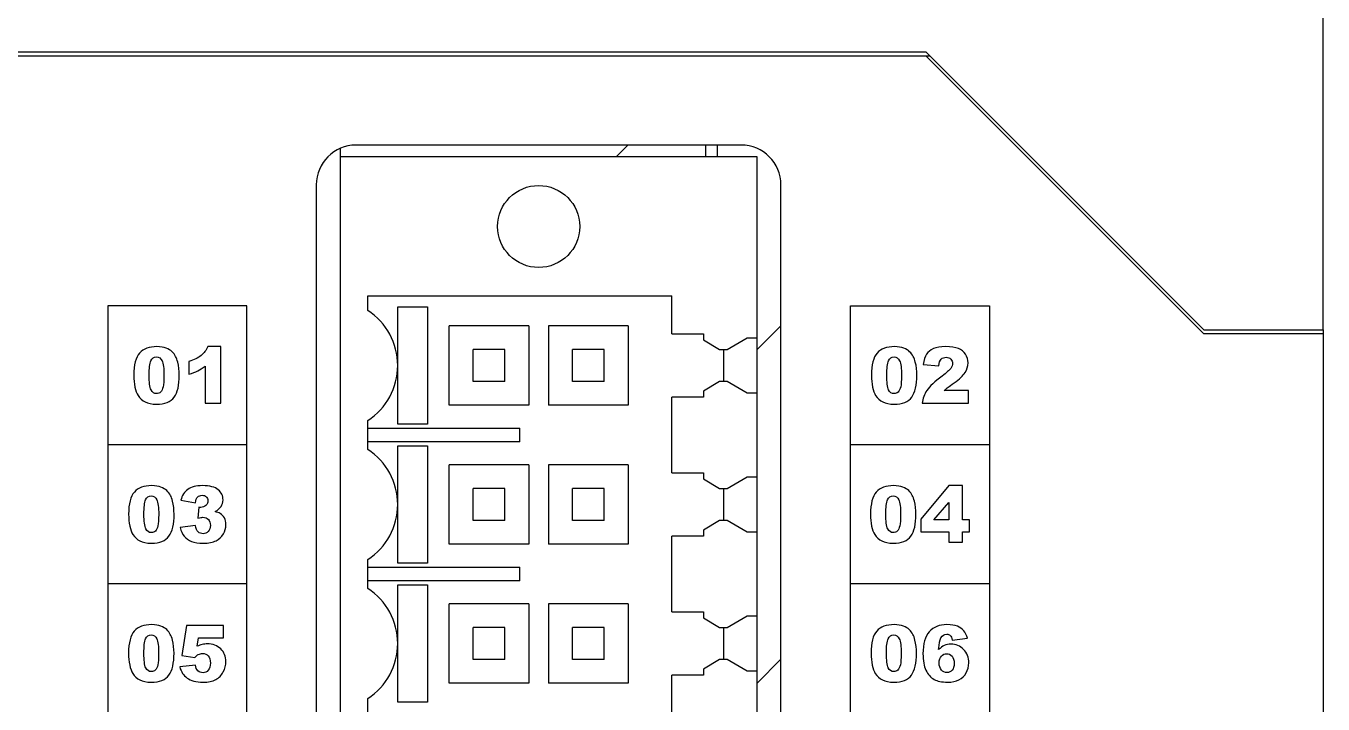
# Model space of a CAD drawing. Header units: millimetres. Extents: x 105 to 171, y 33 to 163.
# Drawn here: x 138.31 to 170.97, y 115.09 to 132.16 of the extents above; entities that cross this region are included whole.
import ezdxf

# ---------------------------------------------------------------- set-up
doc = ezdxf.new("R2010")
doc.units = ezdxf.units.MM
doc.header["$LTSCALE"] = 16.335
doc.layers.get('0').update_dxf_attribs({"linetype": 'CONTINUOUS'})

msp = doc.modelspace()

# ---------------------------------------------------------------- linework, layer by layer
at = {"linetype": 'Continuous'}
for p, q in [((170.969, 124.511), (170.969, 149.511)), ((115.369, 131.411), (161.069, 131.411)), ((115.469, 131.511), (160.969, 131.511)), ((160.969, 131.511), (167.969, 124.511)), ((160.969, 131.411), (167.969, 124.411)), ((146.219, 129.077), (146.219, 128.861)), ((156.319, 129.161), (146.619, 129.161)), ((153.167, 128.861), (153.467, 129.161)), ((155.419, 129.161), (155.419, 128.861)), ((155.719, 128.861), (155.719, 129.161)), ((146.219, 128.861), (146.219, 48.361)), ((156.719, 128.861), (146.219, 128.861)), ((156.719, 48.361), (156.719, 128.861)), ((145.619, 128.161), (145.619, 48.561)), ((157.319, 48.561), (157.319, 128.161)), ((140.369, 125.111), (140.369, 51.611)), ((143.869, 125.111), (140.369, 125.111)), ((143.869, 51.611), (143.869, 125.111)), ((146.919, 124.994), (146.919, 125.361)), ((146.919, 125.361), (154.569, 125.361)), ((154.569, 124.411), (154.569, 125.361)), ((159.069, 51.611), (159.069, 125.111)), ((159.069, 125.111), (162.569, 125.111)), ((162.569, 125.111), (162.569, 51.611)), ((147.669, 123.615), (147.669, 125.086)), ((147.669, 125.086), (148.421, 125.086)), ((148.421, 125.086), (148.421, 122.136)), ((148.969, 122.611), (148.969, 124.611)), ((150.969, 124.611), (148.969, 124.611)), ((150.969, 124.611), (150.969, 122.611)), ((151.469, 124.611), (151.469, 122.611)), ((153.469, 124.611), (151.469, 124.611)), ((153.469, 124.611), (153.469, 122.611)), ((156.719, 124.012), (157.319, 124.612)), ((167.969, 124.511), (170.969, 124.511)), ((170.969, 124.511), (170.969, 38.611)), ((154.569, 124.411), (155.37, 124.411)), ((155.37, 124.411), (155.369, 124.253)), ((155.369, 124.253), (155.772, 124.011)), ((155.969, 124.011), (156.469, 124.311)), ((156.469, 124.311), (156.719, 124.311)), ((170.969, 124.411), (167.969, 124.411)), ((143.212, 124.085), (142.89, 124.085)), ((143.212, 122.661), (143.212, 124.085)), ((149.569, 123.211), (149.569, 124.011)), ((150.369, 124.011), (149.569, 124.011)), ((150.369, 123.211), (150.369, 124.011)), ((152.069, 123.211), (152.069, 124.011)), ((152.869, 124.011), (152.069, 124.011)), ((152.869, 123.211), (152.869, 124.011)), ((155.772, 124.011), (155.969, 124.011)), ((155.869, 124.011), (155.869, 123.211)), ((142.41, 123.709), (142.41, 123.39)), ((142.819, 123.594), (142.819, 122.661)), ((147.669, 122.136), (147.669, 123.607)), ((160.902, 123.638), (161.292, 123.606)), ((150.369, 123.211), (149.569, 123.211)), ((152.869, 123.211), (152.069, 123.211)), ((155.772, 123.211), (155.369, 122.968)), ((155.969, 123.211), (155.772, 123.211)), ((156.469, 122.91), (155.969, 123.211)), ((154.569, 120.911), (154.569, 122.811)), ((155.37, 122.811), (154.569, 122.811)), ((155.369, 122.968), (155.37, 122.811)), ((156.719, 122.91), (156.469, 122.91)), ((162.041, 122.978), (161.433, 122.978)), ((162.041, 122.661), (162.041, 122.978)), ((142.819, 122.661), (143.212, 122.661)), ((150.969, 122.611), (148.969, 122.611)), ((153.469, 122.611), (151.469, 122.611)), ((160.874, 122.661), (162.041, 122.661)), ((146.919, 121.494), (146.919, 122.228)), ((146.919, 122.036), (150.744, 122.036)), ((148.421, 122.136), (147.669, 122.136)), ((150.744, 121.686), (150.744, 122.036)), ((143.869, 121.611), (140.369, 121.611)), ((150.744, 121.686), (146.919, 121.686)), ((147.669, 120.115), (147.669, 121.586)), ((147.669, 121.586), (148.421, 121.586)), ((148.421, 121.586), (148.421, 118.636)), ((162.569, 121.611), (159.069, 121.611)), ((148.969, 119.111), (148.969, 121.111)), ((150.969, 121.111), (148.969, 121.111)), ((150.969, 121.111), (150.969, 119.111)), ((151.469, 121.111), (151.469, 119.111)), ((153.469, 121.111), (151.469, 121.111)), ((153.469, 121.111), (153.469, 119.111)), ((154.569, 120.911), (155.37, 120.911)), ((155.37, 120.911), (155.369, 120.753)), ((155.369, 120.753), (155.772, 120.511)), ((155.969, 120.511), (156.469, 120.811)), ((156.469, 120.811), (156.719, 120.811)), ((161.548, 120.585), (160.84, 119.742)), ((161.887, 120.585), (161.548, 120.585)), ((161.887, 119.724), (161.887, 120.585)), ((142.209, 120.222), (142.576, 120.156)), ((149.569, 119.711), (149.569, 120.511)), ((150.369, 120.511), (149.569, 120.511)), ((150.369, 119.711), (150.369, 120.511)), ((152.069, 119.711), (152.069, 120.511)), ((152.869, 120.511), (152.069, 120.511)), ((152.869, 119.711), (152.869, 120.511)), ((155.772, 120.511), (155.969, 120.511)), ((155.869, 120.511), (155.869, 119.711)), ((142.66, 120.043), (142.64, 119.765)), ((147.669, 118.636), (147.669, 120.107)), ((161.173, 119.724), (161.548, 120.164)), ((161.548, 120.164), (161.548, 119.724)), ((142.576, 119.582), (142.188, 119.53)), ((150.369, 119.711), (149.569, 119.711)), ((152.869, 119.711), (152.069, 119.711)), ((155.772, 119.711), (155.369, 119.468)), ((155.969, 119.711), (155.772, 119.711)), ((156.469, 119.41), (155.969, 119.711)), ((160.84, 119.742), (160.84, 119.422)), ((161.548, 119.724), (161.173, 119.724)), ((162.063, 119.724), (161.887, 119.724)), ((162.063, 119.422), (162.063, 119.724)), ((154.569, 117.411), (154.569, 119.311)), ((155.37, 119.311), (154.569, 119.311)), ((155.369, 119.468), (155.37, 119.311)), ((156.719, 119.41), (156.469, 119.41)), ((160.84, 119.422), (161.548, 119.422)), ((161.548, 119.422), (161.548, 119.161)), ((161.887, 119.161), (161.887, 119.422)), ((161.887, 119.422), (162.063, 119.422)), ((150.969, 119.111), (148.969, 119.111)), ((153.469, 119.111), (151.469, 119.111)), ((161.548, 119.161), (161.887, 119.161)), ((146.919, 117.994), (146.919, 118.728)), ((148.421, 118.636), (147.669, 118.636)), ((146.919, 118.536), (150.744, 118.536)), ((150.744, 118.186), (150.744, 118.536)), ((143.869, 118.111), (140.369, 118.111)), ((150.744, 118.186), (146.919, 118.186)), ((147.669, 116.615), (147.669, 118.086)), ((147.669, 118.086), (148.421, 118.086)), ((148.421, 118.086), (148.421, 115.136)), ((162.569, 118.111), (159.069, 118.111)), ((148.969, 115.611), (148.969, 117.611)), ((150.969, 117.611), (148.969, 117.611)), ((150.969, 117.611), (150.969, 115.611)), ((151.469, 117.611), (151.469, 115.611)), ((153.469, 117.611), (151.469, 117.611)), ((153.469, 117.611), (153.469, 115.611)), ((154.569, 117.411), (155.37, 117.411)), ((155.37, 117.411), (155.369, 117.253)), ((155.369, 117.253), (155.772, 117.011)), ((155.969, 117.011), (156.469, 117.311)), ((156.469, 117.311), (156.719, 117.311)), ((142.355, 117.061), (142.232, 116.308)), ((143.279, 117.061), (142.355, 117.061)), ((143.279, 116.75), (143.279, 117.061)), ((149.569, 116.211), (149.569, 117.011)), ((150.369, 117.011), (149.569, 117.011)), ((150.369, 116.211), (150.369, 117.011)), ((152.069, 116.211), (152.069, 117.011)), ((152.869, 117.011), (152.069, 117.011)), ((152.869, 116.211), (152.869, 117.011)), ((155.772, 117.011), (155.969, 117.011)), ((155.869, 117.011), (155.869, 116.211)), ((142.62, 116.54), (142.653, 116.75)), ((142.653, 116.75), (143.279, 116.75)), ((147.669, 115.136), (147.669, 116.607)), ((161.633, 116.698), (162.02, 116.746)), ((142.232, 116.308), (142.563, 116.26)), ((142.575, 116.067), (142.181, 116.024)), ((150.369, 116.211), (149.569, 116.211)), ((152.869, 116.211), (152.069, 116.211)), ((155.772, 116.211), (155.369, 115.968)), ((155.369, 115.968), (155.37, 115.811)), ((155.969, 116.211), (155.772, 116.211)), ((156.469, 115.91), (155.969, 116.211)), ((156.719, 115.612), (157.319, 116.212)), ((154.569, 113.911), (154.569, 115.811)), ((155.37, 115.811), (154.569, 115.811)), ((156.719, 115.91), (156.469, 115.91)), ((150.969, 115.611), (148.969, 115.611)), ((153.469, 115.611), (151.469, 115.611)), ((146.919, 114.494), (146.919, 115.228)), ((148.421, 115.136), (147.669, 115.136))]:
    msp.add_line(p, q, dxfattribs=at)
msp.add_circle((151.219, 127.111), 1.033, dxfattribs=at)
for centre, radius, start, end in [((146.619, 128.161), 1, 90, 180), ((156.319, 128.161), 1, 0, 90), ((146.019, 123.611), 1.65, 303.0557, 56.9443), ((146.019, 120.111), 1.65, 303.0557, 56.9443), ((146.019, 116.611), 1.65, 303.0557, 56.9443)]:
    msp.add_arc(centre, radius, start, end, dxfattribs=at)
for points in [[(141.17, 123.925), (141.074, 123.818), (141.026, 123.632), (141.026, 123.366)], [(141.608, 124.085), (141.411, 124.085), (141.265, 124.031), (141.17, 123.925)], [(141.455, 123.727), (141.484, 123.792), (141.53, 123.826), (141.594, 123.826)], [(141.594, 123.826), (141.657, 123.826), (141.704, 123.793), (141.736, 123.729)], [(141.84, 124.049), (141.779, 124.072), (141.701, 124.085), (141.608, 124.085)], [(141.988, 123.959), (141.95, 123.996), (141.9, 124.026), (141.84, 124.049)], [(142.078, 123.841), (142.056, 123.882), (142.026, 123.921), (141.988, 123.959)], [(142.131, 123.698), (142.118, 123.752), (142.1, 123.8), (142.078, 123.841)], [(142.719, 123.863), (142.645, 123.803), (142.542, 123.751), (142.41, 123.709)], [(142.89, 124.085), (142.848, 123.997), (142.791, 123.922), (142.719, 123.863)], [(159.741, 123.925), (159.646, 123.818), (159.598, 123.632), (159.598, 123.366)], [(160.179, 124.085), (159.983, 124.085), (159.837, 124.031), (159.741, 123.925)], [(160.027, 123.727), (160.055, 123.792), (160.101, 123.826), (160.166, 123.826)], [(160.166, 123.826), (160.229, 123.826), (160.276, 123.793), (160.307, 123.729)], [(160.411, 124.049), (160.35, 124.072), (160.273, 124.085), (160.179, 124.085)], [(160.559, 123.959), (160.521, 123.996), (160.472, 124.026), (160.411, 124.049)], [(160.649, 123.841), (160.627, 123.882), (160.598, 123.921), (160.559, 123.959)], [(160.703, 123.698), (160.689, 123.752), (160.671, 123.8), (160.649, 123.841)], [(160.986, 123.894), (160.945, 123.832), (160.918, 123.747), (160.902, 123.638)], [(161.158, 124.035), (161.084, 124.002), (161.026, 123.955), (160.986, 123.894)], [(161.467, 124.085), (161.335, 124.085), (161.233, 124.067), (161.158, 124.035)], [(161.355, 123.771), (161.386, 123.802), (161.428, 123.818), (161.477, 123.818)], [(161.786, 124.037), (161.709, 124.068), (161.603, 124.085), (161.467, 124.085)], [(161.477, 123.818), (161.525, 123.818), (161.564, 123.803), (161.596, 123.772)], [(161.965, 123.894), (161.921, 123.959), (161.862, 124.006), (161.786, 124.037)], [(162.031, 123.677), (162.031, 123.757), (162.009, 123.829), (161.965, 123.894)], [(141.412, 123.365), (141.412, 123.541), (141.426, 123.662), (141.455, 123.727)], [(141.736, 123.729), (141.767, 123.665), (141.784, 123.54), (141.784, 123.355)], [(142.17, 123.371), (142.17, 123.484), (142.157, 123.593), (142.131, 123.698)], [(142.41, 123.39), (142.5, 123.417), (142.574, 123.446), (142.634, 123.476)], [(142.634, 123.476), (142.693, 123.506), (142.755, 123.545), (142.819, 123.594)], [(159.984, 123.365), (159.984, 123.541), (159.998, 123.662), (160.027, 123.727)], [(160.307, 123.729), (160.339, 123.665), (160.355, 123.54), (160.355, 123.355)], [(160.742, 123.371), (160.742, 123.484), (160.729, 123.593), (160.703, 123.698)], [(161.292, 123.606), (161.302, 123.684), (161.323, 123.74), (161.355, 123.771)], [(161.595, 123.539), (161.563, 123.494), (161.491, 123.429), (161.377, 123.345)], [(161.643, 123.663), (161.643, 123.623), (161.627, 123.582), (161.595, 123.539)], [(161.596, 123.772), (161.627, 123.742), (161.643, 123.705), (161.643, 123.663)], [(161.956, 123.432), (162.005, 123.51), (162.031, 123.591), (162.031, 123.677)], [(141.026, 123.366), (141.026, 123.258), (141.035, 123.159), (141.054, 123.069)], [(141.459, 123), (141.427, 123.065), (141.412, 123.187), (141.412, 123.365)], [(141.784, 123.355), (141.784, 123.228), (141.776, 123.134), (141.763, 123.075)], [(142.042, 122.813), (142.127, 122.931), (142.17, 123.117), (142.17, 123.371)], [(159.598, 123.366), (159.598, 123.258), (159.606, 123.159), (159.626, 123.069)], [(160.03, 123), (159.999, 123.065), (159.984, 123.187), (159.984, 123.365)], [(160.355, 123.355), (160.355, 123.228), (160.347, 123.134), (160.334, 123.075)], [(160.613, 122.813), (160.699, 122.931), (160.742, 123.117), (160.742, 123.371)], [(161.377, 123.345), (161.19, 123.207), (161.063, 123.087), (160.995, 122.985)], [(161.526, 123.062), (161.553, 123.084), (161.605, 123.122), (161.683, 123.177)], [(161.683, 123.177), (161.815, 123.269), (161.906, 123.354), (161.956, 123.432)], [(141.054, 123.069), (141.073, 122.98), (141.099, 122.91), (141.132, 122.858)], [(141.132, 122.858), (141.179, 122.786), (141.239, 122.73), (141.312, 122.693)], [(141.596, 122.902), (141.536, 122.902), (141.49, 122.935), (141.459, 123)], [(141.699, 122.943), (141.67, 122.916), (141.636, 122.902), (141.596, 122.902)], [(141.597, 122.637), (141.807, 122.637), (141.955, 122.695), (142.042, 122.813)], [(141.763, 123.075), (141.749, 123.015), (141.727, 122.971), (141.699, 122.943)], [(159.626, 123.069), (159.645, 122.98), (159.67, 122.91), (159.704, 122.858)], [(159.704, 122.858), (159.751, 122.786), (159.811, 122.73), (159.883, 122.693)], [(160.168, 122.902), (160.108, 122.902), (160.062, 122.935), (160.03, 123)], [(160.27, 122.943), (160.241, 122.916), (160.207, 122.902), (160.168, 122.902)], [(160.169, 122.637), (160.379, 122.637), (160.527, 122.695), (160.613, 122.813)], [(160.334, 123.075), (160.321, 123.015), (160.299, 122.971), (160.27, 122.943)], [(160.995, 122.985), (160.927, 122.884), (160.887, 122.775), (160.874, 122.661)], [(161.433, 122.978), (161.469, 123.012), (161.499, 123.041), (161.526, 123.062)], [(141.312, 122.693), (141.384, 122.656), (141.479, 122.637), (141.597, 122.637)], [(159.883, 122.693), (159.956, 122.656), (160.05, 122.637), (160.169, 122.637)], [(141.476, 120.585), (141.279, 120.585), (141.133, 120.531), (141.038, 120.425)], [(141.708, 120.549), (141.647, 120.572), (141.57, 120.585), (141.476, 120.585)], [(141.856, 120.459), (141.818, 120.496), (141.768, 120.526), (141.708, 120.549)], [(142.754, 120.585), (142.594, 120.585), (142.471, 120.553), (142.384, 120.491)], [(143.15, 120.482), (143.068, 120.55), (142.936, 120.585), (142.754, 120.585)], [(160.157, 120.585), (159.96, 120.585), (159.814, 120.531), (159.719, 120.425)], [(160.389, 120.549), (160.328, 120.572), (160.251, 120.585), (160.157, 120.585)], [(160.537, 120.459), (160.499, 120.496), (160.449, 120.526), (160.389, 120.549)], [(141.038, 120.425), (140.942, 120.318), (140.894, 120.132), (140.894, 119.866)], [(141.28, 119.865), (141.28, 120.041), (141.295, 120.162), (141.323, 120.227)], [(141.323, 120.227), (141.352, 120.292), (141.398, 120.326), (141.463, 120.326)], [(141.463, 120.326), (141.526, 120.326), (141.573, 120.293), (141.604, 120.229)], [(141.604, 120.229), (141.636, 120.165), (141.652, 120.04), (141.652, 119.855)], [(141.946, 120.341), (141.924, 120.382), (141.894, 120.421), (141.856, 120.459)], [(141.999, 120.198), (141.986, 120.252), (141.968, 120.3), (141.946, 120.341)], [(142.039, 119.871), (142.039, 119.984), (142.025, 120.093), (141.999, 120.198)], [(142.384, 120.491), (142.297, 120.428), (142.239, 120.338), (142.209, 120.222)], [(142.576, 120.156), (142.586, 120.225), (142.606, 120.273), (142.634, 120.301)], [(142.634, 120.301), (142.663, 120.329), (142.7, 120.343), (142.746, 120.343)], [(142.746, 120.343), (142.79, 120.343), (142.825, 120.33), (142.851, 120.304)], [(142.889, 120.203), (142.889, 120.158), (142.872, 120.119), (142.838, 120.087)], [(142.851, 120.304), (142.876, 120.279), (142.889, 120.245), (142.889, 120.203)], [(143.272, 120.225), (143.272, 120.329), (143.231, 120.414), (143.15, 120.482)], [(143.223, 120.061), (143.255, 120.11), (143.272, 120.164), (143.272, 120.225)], [(159.719, 120.425), (159.623, 120.318), (159.575, 120.132), (159.575, 119.866)], [(159.961, 119.865), (159.961, 120.041), (159.976, 120.162), (160.004, 120.227)], [(160.004, 120.227), (160.033, 120.292), (160.079, 120.326), (160.144, 120.326)], [(160.144, 120.326), (160.207, 120.326), (160.253, 120.293), (160.285, 120.229)], [(160.285, 120.229), (160.316, 120.165), (160.333, 120.04), (160.333, 119.855)], [(160.627, 120.341), (160.605, 120.382), (160.575, 120.421), (160.537, 120.459)], [(160.68, 120.198), (160.667, 120.252), (160.649, 120.3), (160.627, 120.341)], [(160.719, 119.871), (160.719, 119.984), (160.706, 120.093), (160.68, 120.198)], [(140.894, 119.866), (140.894, 119.758), (140.903, 119.659), (140.922, 119.569)], [(141.327, 119.5), (141.296, 119.565), (141.28, 119.687), (141.28, 119.865)], [(141.91, 119.313), (141.996, 119.431), (142.039, 119.617), (142.039, 119.871)], [(142.711, 120.038), (142.698, 120.038), (142.681, 120.039), (142.66, 120.043)], [(142.838, 120.087), (142.803, 120.055), (142.761, 120.038), (142.711, 120.038)], [(143.073, 119.932), (143.14, 119.969), (143.189, 120.012), (143.223, 120.061)], [(143.197, 119.885), (143.168, 119.903), (143.126, 119.919), (143.073, 119.932)], [(143.305, 119.772), (143.279, 119.819), (143.243, 119.857), (143.197, 119.885)], [(159.575, 119.866), (159.575, 119.758), (159.584, 119.659), (159.603, 119.569)], [(160.008, 119.5), (159.976, 119.565), (159.961, 119.687), (159.961, 119.865)], [(160.591, 119.313), (160.676, 119.431), (160.719, 119.617), (160.719, 119.871)], [(140.922, 119.569), (140.941, 119.48), (140.967, 119.41), (141.001, 119.358)], [(141.631, 119.575), (141.617, 119.515), (141.595, 119.471), (141.567, 119.443)], [(141.652, 119.855), (141.652, 119.728), (141.644, 119.634), (141.631, 119.575)], [(142.647, 119.419), (142.614, 119.449), (142.591, 119.504), (142.576, 119.582)], [(142.64, 119.765), (142.694, 119.78), (142.736, 119.788), (142.766, 119.788)], [(142.766, 119.788), (142.824, 119.788), (142.868, 119.77), (142.902, 119.734)], [(142.952, 119.584), (142.952, 119.52), (142.934, 119.469), (142.9, 119.431)], [(142.902, 119.734), (142.935, 119.698), (142.952, 119.649), (142.952, 119.584)], [(143.28, 119.37), (143.322, 119.444), (143.344, 119.523), (143.344, 119.605)], [(143.344, 119.605), (143.344, 119.67), (143.331, 119.725), (143.305, 119.772)], [(159.603, 119.569), (159.622, 119.48), (159.648, 119.41), (159.682, 119.358)], [(160.312, 119.575), (160.298, 119.515), (160.276, 119.471), (160.248, 119.443)], [(160.333, 119.855), (160.333, 119.728), (160.325, 119.634), (160.312, 119.575)], [(141.001, 119.358), (141.047, 119.286), (141.107, 119.23), (141.18, 119.193)], [(141.465, 119.402), (141.404, 119.402), (141.359, 119.435), (141.327, 119.5)], [(141.567, 119.443), (141.538, 119.416), (141.504, 119.402), (141.465, 119.402)], [(141.466, 119.137), (141.676, 119.137), (141.824, 119.195), (141.91, 119.313)], [(142.188, 119.53), (142.212, 119.442), (142.249, 119.37), (142.296, 119.313)], [(142.296, 119.313), (142.344, 119.255), (142.404, 119.211), (142.478, 119.182)], [(142.77, 119.374), (142.72, 119.374), (142.679, 119.388), (142.647, 119.419)], [(142.9, 119.431), (142.866, 119.393), (142.822, 119.374), (142.77, 119.374)], [(143.096, 119.197), (143.176, 119.237), (143.237, 119.295), (143.28, 119.37)], [(159.682, 119.358), (159.728, 119.286), (159.788, 119.23), (159.861, 119.193)], [(160.145, 119.402), (160.085, 119.402), (160.039, 119.435), (160.008, 119.5)], [(160.248, 119.443), (160.219, 119.416), (160.185, 119.402), (160.145, 119.402)], [(160.146, 119.137), (160.357, 119.137), (160.505, 119.195), (160.591, 119.313)], [(141.18, 119.193), (141.253, 119.156), (141.347, 119.137), (141.466, 119.137)], [(142.478, 119.182), (142.551, 119.152), (142.652, 119.137), (142.78, 119.137)], [(142.78, 119.137), (142.909, 119.137), (143.015, 119.158), (143.096, 119.197)], [(159.861, 119.193), (159.933, 119.156), (160.028, 119.137), (160.146, 119.137)], [(141.037, 116.925), (140.941, 116.818), (140.893, 116.632), (140.893, 116.366)], [(141.475, 117.085), (141.278, 117.085), (141.132, 117.031), (141.037, 116.925)], [(141.707, 117.049), (141.646, 117.072), (141.568, 117.085), (141.475, 117.085)], [(141.855, 116.959), (141.817, 116.996), (141.767, 117.026), (141.707, 117.049)], [(141.944, 116.841), (141.923, 116.882), (141.893, 116.921), (141.855, 116.959)], [(159.733, 116.925), (159.637, 116.818), (159.589, 116.632), (159.589, 116.366)], [(160.171, 117.085), (159.974, 117.085), (159.828, 117.031), (159.733, 116.925)], [(160.403, 117.049), (160.342, 117.072), (160.264, 117.085), (160.171, 117.085)], [(160.551, 116.959), (160.513, 116.996), (160.463, 117.026), (160.403, 117.049)], [(160.641, 116.841), (160.619, 116.882), (160.589, 116.921), (160.551, 116.959)], [(161.497, 117.085), (161.308, 117.085), (161.161, 117.025), (161.055, 116.908)], [(161.761, 117.045), (161.696, 117.071), (161.608, 117.085), (161.497, 117.085)], [(161.922, 116.932), (161.879, 116.982), (161.826, 117.02), (161.761, 117.045)], [(162.02, 116.746), (161.997, 116.82), (161.964, 116.883), (161.922, 116.932)], [(141.279, 116.365), (141.279, 116.541), (141.293, 116.662), (141.322, 116.727)], [(141.322, 116.727), (141.35, 116.792), (141.396, 116.826), (141.461, 116.826)], [(141.461, 116.826), (141.524, 116.826), (141.571, 116.793), (141.603, 116.729)], [(141.603, 116.729), (141.634, 116.665), (141.65, 116.54), (141.65, 116.355)], [(141.998, 116.698), (141.985, 116.752), (141.966, 116.8), (141.944, 116.841)], [(142.037, 116.371), (142.037, 116.484), (142.024, 116.593), (141.998, 116.698)], [(142.874, 116.601), (142.832, 116.601), (142.79, 116.596), (142.748, 116.586)], [(143.214, 116.474), (143.127, 116.558), (143.013, 116.601), (142.874, 116.601)], [(159.975, 116.365), (159.975, 116.541), (159.989, 116.662), (160.018, 116.727)], [(160.018, 116.727), (160.047, 116.792), (160.092, 116.826), (160.157, 116.826)], [(160.157, 116.826), (160.22, 116.826), (160.267, 116.793), (160.299, 116.729)], [(160.299, 116.729), (160.33, 116.665), (160.347, 116.54), (160.347, 116.355)], [(160.694, 116.698), (160.681, 116.752), (160.663, 116.8), (160.641, 116.841)], [(160.733, 116.371), (160.733, 116.484), (160.72, 116.593), (160.694, 116.698)], [(161.055, 116.908), (160.948, 116.79), (160.896, 116.605), (160.896, 116.353)], [(161.29, 116.456), (161.301, 116.606), (161.321, 116.704), (161.346, 116.751)], [(161.346, 116.751), (161.381, 116.813), (161.43, 116.846), (161.493, 116.846)], [(161.493, 116.846), (161.528, 116.846), (161.557, 116.834), (161.581, 116.812)], [(161.581, 116.812), (161.605, 116.789), (161.622, 116.751), (161.633, 116.698)], [(140.893, 116.366), (140.893, 116.258), (140.902, 116.159), (140.921, 116.069)], [(141.326, 116), (141.294, 116.065), (141.279, 116.187), (141.279, 116.365)], [(141.65, 116.355), (141.65, 116.228), (141.643, 116.134), (141.629, 116.075)], [(141.908, 115.813), (141.994, 115.931), (142.037, 116.117), (142.037, 116.371)], [(142.563, 116.26), (142.594, 116.295), (142.623, 116.32), (142.649, 116.333)], [(142.748, 116.586), (142.706, 116.576), (142.663, 116.56), (142.62, 116.54)], [(142.649, 116.333), (142.684, 116.351), (142.72, 116.361), (142.758, 116.361)], [(142.758, 116.361), (142.817, 116.361), (142.864, 116.341), (142.9, 116.302)], [(142.9, 116.302), (142.936, 116.263), (142.954, 116.202), (142.954, 116.119)], [(143.345, 116.154), (143.345, 116.282), (143.301, 116.389), (143.214, 116.474)], [(159.589, 116.366), (159.589, 116.258), (159.598, 116.159), (159.617, 116.069)], [(160.022, 116), (159.99, 116.065), (159.975, 116.187), (159.975, 116.365)], [(160.347, 116.355), (160.347, 116.228), (160.339, 116.134), (160.326, 116.075)], [(160.605, 115.813), (160.69, 115.931), (160.733, 116.117), (160.733, 116.371)], [(160.896, 116.353), (160.896, 116.18), (160.92, 116.042), (160.971, 115.937)], [(161.433, 116.56), (161.384, 116.537), (161.336, 116.503), (161.29, 116.456)], [(161.303, 116.122), (161.303, 116.196), (161.322, 116.254), (161.358, 116.294)], [(161.358, 116.294), (161.394, 116.334), (161.44, 116.354), (161.494, 116.354)], [(161.603, 116.595), (161.538, 116.595), (161.482, 116.583), (161.433, 116.56)], [(161.494, 116.354), (161.547, 116.354), (161.591, 116.333), (161.627, 116.292)], [(161.919, 116.461), (161.833, 116.55), (161.727, 116.595), (161.603, 116.595)], [(161.627, 116.292), (161.662, 116.25), (161.681, 116.19), (161.681, 116.111)], [(162.049, 116.122), (162.049, 116.259), (162.005, 116.371), (161.919, 116.461)], [(140.921, 116.069), (140.94, 115.98), (140.966, 115.91), (140.999, 115.858)], [(141.463, 115.902), (141.403, 115.902), (141.357, 115.935), (141.326, 116)], [(141.629, 116.075), (141.616, 116.015), (141.594, 115.971), (141.565, 115.943)], [(142.181, 116.024), (142.2, 115.958), (142.224, 115.903), (142.253, 115.859)], [(142.641, 115.922), (142.606, 115.955), (142.584, 116.004), (142.575, 116.067)], [(142.954, 116.119), (142.954, 116.037), (142.936, 115.976), (142.9, 115.935)], [(143.278, 115.894), (143.323, 115.977), (143.345, 116.064), (143.345, 116.154)], [(159.617, 116.069), (159.636, 115.98), (159.662, 115.91), (159.695, 115.858)], [(160.159, 115.902), (160.099, 115.902), (160.053, 115.935), (160.022, 116)], [(160.326, 116.075), (160.312, 116.015), (160.29, 115.971), (160.262, 115.943)], [(161.361, 115.943), (161.323, 115.986), (161.303, 116.046), (161.303, 116.122)], [(161.681, 116.111), (161.681, 116.034), (161.663, 115.976), (161.629, 115.937)], [(161.983, 115.869), (162.027, 115.945), (162.049, 116.029), (162.049, 116.122)], [(140.999, 115.858), (141.046, 115.786), (141.106, 115.73), (141.179, 115.693)], [(141.179, 115.693), (141.251, 115.656), (141.346, 115.637), (141.464, 115.637)], [(141.565, 115.943), (141.537, 115.916), (141.502, 115.902), (141.463, 115.902)], [(141.464, 115.637), (141.674, 115.637), (141.822, 115.695), (141.908, 115.813)], [(142.253, 115.859), (142.282, 115.815), (142.319, 115.775), (142.365, 115.741)], [(142.365, 115.741), (142.41, 115.707), (142.467, 115.68), (142.533, 115.663)], [(142.533, 115.663), (142.599, 115.646), (142.678, 115.637), (142.771, 115.637)], [(142.767, 115.874), (142.718, 115.874), (142.676, 115.89), (142.641, 115.922)], [(142.9, 115.935), (142.865, 115.894), (142.82, 115.874), (142.767, 115.874)], [(142.771, 115.637), (142.898, 115.637), (143.004, 115.659), (143.087, 115.703)], [(143.087, 115.703), (143.169, 115.747), (143.233, 115.81), (143.278, 115.894)], [(159.695, 115.858), (159.742, 115.786), (159.802, 115.73), (159.875, 115.693)], [(159.875, 115.693), (159.947, 115.656), (160.042, 115.637), (160.16, 115.637)], [(160.262, 115.943), (160.233, 115.916), (160.198, 115.902), (160.159, 115.902)], [(160.16, 115.637), (160.37, 115.637), (160.518, 115.695), (160.605, 115.813)], [(160.971, 115.937), (161.022, 115.832), (161.089, 115.756), (161.174, 115.708)], [(161.174, 115.708), (161.259, 115.661), (161.371, 115.637), (161.512, 115.637)], [(161.501, 115.879), (161.446, 115.879), (161.399, 115.9), (161.361, 115.943)], [(161.629, 115.937), (161.595, 115.898), (161.552, 115.879), (161.501, 115.879)], [(161.512, 115.637), (161.628, 115.637), (161.725, 115.657), (161.802, 115.695)], [(161.802, 115.695), (161.879, 115.734), (161.939, 115.792), (161.983, 115.869)]]:
    msp.add_open_spline(points, degree=3, dxfattribs=at)

doc.saveas('drawing.dxf')
